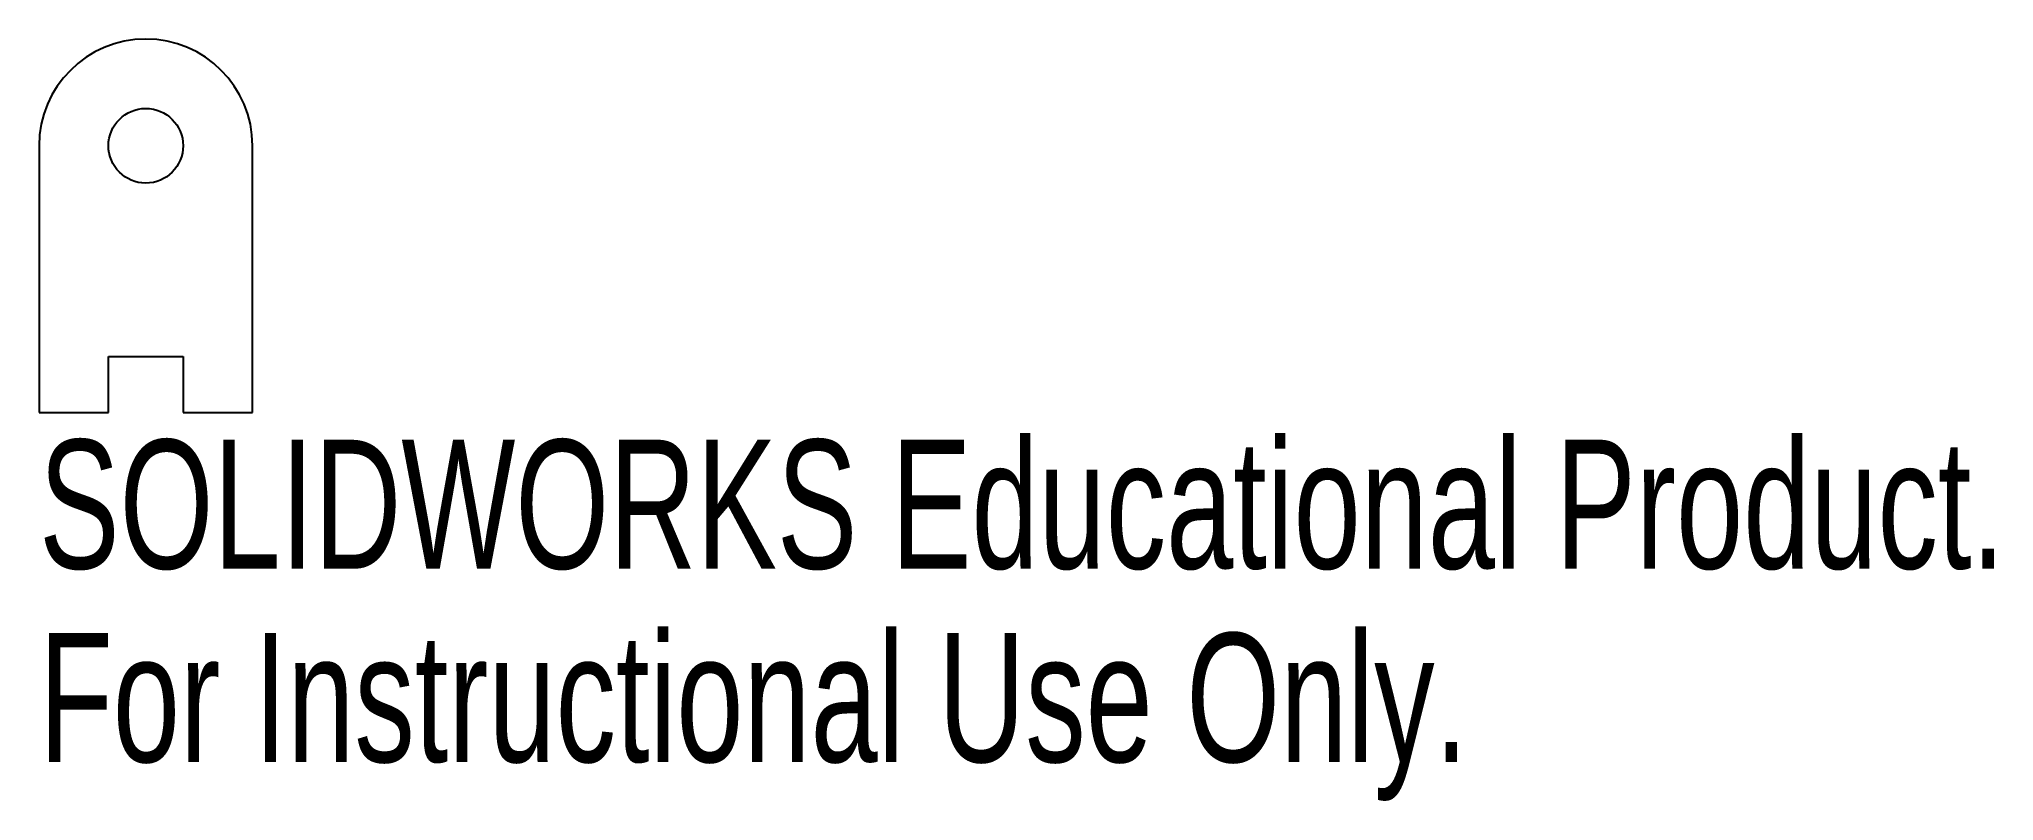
# Model space of a CAD drawing. Header units: millimetres. Extents: x -4 to 69.3, y -24.6 to 4.
import ezdxf

# ---------------------------------------------------------------- set-up
doc = ezdxf.new("R2010")
doc.units = ezdxf.units.MM
doc.styles.add('SLDTEXTSTYLE0', font='TXT', dxfattribs={"width": 0.7})

msp = doc.modelspace()

# ---------------------------------------------------------------- linework, layer by layer
at = {"color": 7, "linetype": 'Continuous', "lineweight": 25}
for p, q in [((-4, 0), (-4, -10)), ((4, -10), (4, 0)), ((-1.4, -10), (-1.4, -7.9)), ((-1.4, -7.9), (1.4, -7.9)), ((1.4, -7.9), (1.4, -10)), ((-4, -10), (-1.4, -10)), ((1.4, -10), (4, -10))]:
    msp.add_line(p, q, dxfattribs=at)
msp.add_circle((0, 0), 1.4, dxfattribs=at)
msp.add_arc((0, 0), 4, 0, 180, dxfattribs=at)

# ---------------------------------------------------------------- texts
at = {"color": 7, "linetype": 'Continuous', "char_height": 4.83362, "attachment_point": 1, "style": 'SLDTEXTSTYLE0'}
for s, insert in [('SOLIDWORKS Educational Product.', (-4, -11.02)), ('For Instructional Use Only.', (-4, -18.27))]:
    msp.add_mtext(s, dxfattribs=dict(at, insert=insert))

doc.saveas('drawing.dxf')
